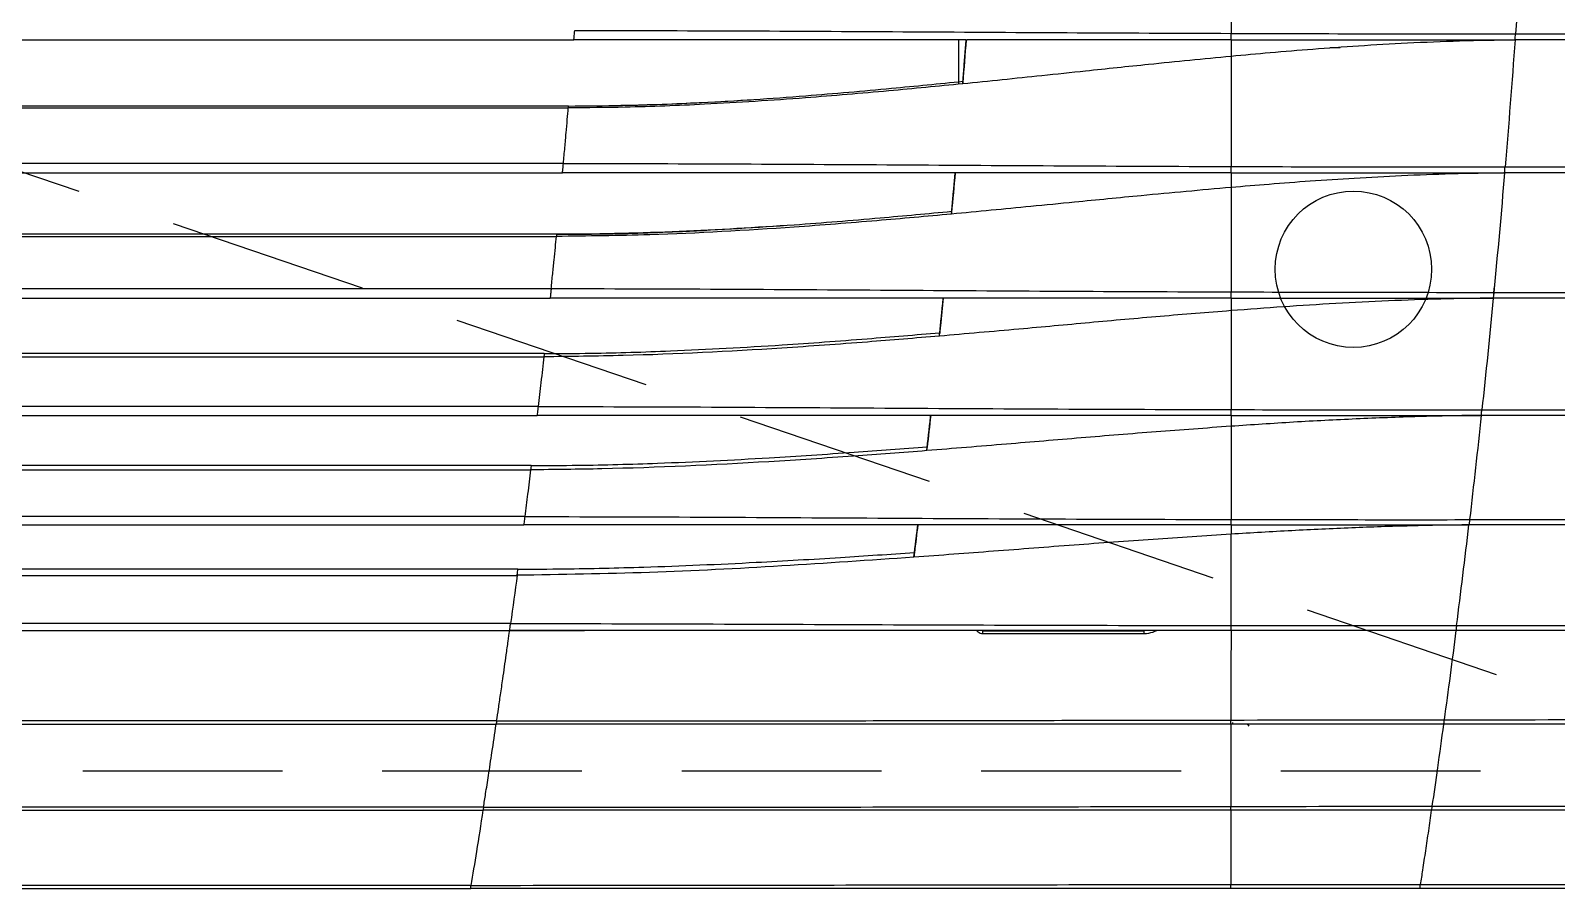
# Model space of a CAD drawing. Header units: inches. Extents: x -63256 to 33689, y -34490 to 100230.
# Drawn here: x 4692.1 to 4883.1, y -21542.5 to -21435 of the extents above; entities that cross this region are included whole.
import ezdxf

# ---------------------------------------------------------------- set-up
doc = ezdxf.new("R2010")
doc.units = ezdxf.units.IN
doc.header["$LTSCALE"] = 100
doc.header["$MEASUREMENT"] = 0
doc.linetypes.add('HIDDEN', pattern=[0.375, 0.25, -0.125])

# ---------------------------------------------------------------- blocks, each defined once
blk = doc.blocks.new('acrjtlf')
at = {"color": 1, "linetype": 'HIDDEN'}
blk.add_line((1571303.38, 1745562.22), (1570010.6, 1746002.87), dxfattribs=at)
at = {"color": 8}
for p, q in [((1570161.61, 1745653.79), (1571152.37, 1745653.79)), ((1571200.56, 1745648.39), (1571200.56, 1745653.79)), ((1571151.69, 1745645.52), (1570162.29, 1745645.52)), ((1570162.31, 1745645.29), (1571151.67, 1745645.29)), ((1571151.06, 1745638.33), (1570162.93, 1745638.33)), ((1570163.03, 1745637.14), (1571150.95, 1745637.14)), ((1571150.21, 1745629.46), (1570163.77, 1745629.46)), ((1570163.79, 1745629.19), (1571150.19, 1745629.19)), ((1571149.52, 1745622.65), (1570164.46, 1745622.65)), ((1570164.58, 1745621.48), (1571149.4, 1745621.48)), ((1571148.65, 1745614.52), (1570165.33, 1745614.52)), ((1570165.38, 1745614.12), (1571148.61, 1745614.12)), ((1571147.9, 1745607.89), (1570166.08, 1745607.89)), ((1570166.21, 1745606.79), (1571147.77, 1745606.79)), ((1571147.02, 1745600.5), (1570166.96, 1745600.5)), ((1570167.03, 1745599.97), (1571146.95, 1745599.97)), ((1571146.22, 1745594.11), (1570167.76, 1745594.11)), ((1570167.89, 1745593.08), (1571146.09, 1745593.08)), ((1571145.37, 1745587.53), (1570168.61, 1745587.53)), ((1570168.72, 1745586.75), (1571145.27, 1745586.75)), ((1571144.45, 1745580.72), (1570169.53, 1745580.72)), ((1570169.65, 1745579.86), (1571144.33, 1745579.86)), ((1571152.82, 1745579.81), (1571139.83, 1745579.81)), ((1571153.31, 1745579.81), (1571152.82, 1745579.81)), ((1571153.71, 1745579.81), (1571153.31, 1745579.81)), ((1571252.86, 1745579.86), (1571252.86, 1745579.86)), ((1571142.7, 1745568.52), (1570171.28, 1745568.52)), ((1570171.34, 1745568.11), (1571142.64, 1745568.11)), ((1571259.7, 1745568.11), (1571259.7, 1745568.11)), ((1571141.05, 1745557.71), (1570172.93, 1745557.71)), ((1570172.99, 1745557.34), (1571140.99, 1745557.34)), ((1571139.48, 1745547.94), (1570174.5, 1745547.94)), ((1570174.5, 1745547.55), (1571139.48, 1745547.55))]:
    blk.add_line(p, q, dxfattribs=at)
at = {"color": 1, "linetype": 'HIDDEN'}
blk.add_lwpolyline([(1571303.38, 1746002.87), (1571303.38, 1745562.22), (1570010.6, 1745562.22), (1570010.6, 1746002.87)], close=True, dxfattribs=at)
at = {"color": 8, "ltscale": 5}
blk.add_circle((1571249.96, 1745625.08), 9.79, dxfattribs=at)
at = {"color": 8}
for centre, major_axis, ratio, start_param, end_param in [((1571203.55, 1745579.52), (0, 0.294), 0.022602, 4.431318, 6.283185), ((1571223.77, 1745579.52), (0, 0.294), 0.032103, 4.44044, 6.283185), ((1571234.83, 1745568.16), (0, -0.588), 0.028131, 4.389048, 4.795946), ((1571234.85, 1745568.16), (0.004, -0.588), 0.025903, 4.388882, 4.795863), ((1571236.85, 1745567.98), (-0.183, 0.23), 0.183787, 0, 1.840109)]:
    blk.add_ellipse(centre, major_axis=major_axis, ratio=ratio, start_param=start_param, end_param=end_param, dxfattribs=at)
for points, degree in [([(1571271.36, 1745671.42), (1571271.03, 1745665.81), (1571270.66, 1745660.18), (1571270.26, 1745654.55)], 3), ([(1571201.48, 1745653.79), (1571185.11, 1745653.79), (1571168.74, 1745653.79), (1571152.37, 1745653.79)], 3), ([(1571201.05, 1745648.3), (1571201.48, 1745653.79)], 1), ([(1571201.48, 1745653.79), (1571201.34, 1745652), (1571201.2, 1745650.2), (1571201.06, 1745648.41)], 3), ([(1571201.48, 1745653.79), (1571201.52, 1745653.79), (1571201.56, 1745653.79), (1571201.6, 1745653.79)], 3), ([(1571219.08, 1745653.79), (1571213.26, 1745653.79), (1571207.43, 1745653.79), (1571201.6, 1745653.79)], 3), ([(1571234.64, 1745653.79), (1571229.45, 1745653.79), (1571224.27, 1745653.79), (1571219.08, 1745653.79)], 3), ([(1571234.64, 1745654.62), (1571246.52, 1745654.58), (1571258.4, 1745654.56), (1571270.26, 1745654.55)], 3), ([(1571234.64, 1745653.79), (1571234.64, 1745653.09), (1571234.64, 1745652.4), (1571234.64, 1745651.72)], 3), ([(1571270.2, 1745653.79), (1571269.82, 1745648.51), (1571269.4, 1745643.19), (1571268.96, 1745637.89)], 3), ([(1571270.2, 1745653.79), (1571270.2, 1745653.79)], 1), ([(1571201.08, 1745648.6), (1571201.07, 1745648.53), (1571201.05, 1745648.3)], 2), ([(1571201.08, 1745648.6), (1571201.08, 1745648.62), (1571201.08, 1745648.62), (1571201.08, 1745648.62)], 3), ([(1571174.56, 1745646.27), (1571168.77, 1745645.91), (1571162.98, 1745645.65), (1571157.18, 1745645.55)], 3), ([(1571151.67, 1745645.29), (1571151.68, 1745645.44), (1571151.69, 1745645.52), (1571151.69, 1745645.52)], 3), ([(1571150.95, 1745637.17), (1571150.95, 1745637.16), (1571150.95, 1745637.15), (1571150.95, 1745637.14)], 3), ([(1571200.11, 1745637.14), (1571183.72, 1745637.14), (1571167.33, 1745637.14), (1571150.95, 1745637.14)], 3), ([(1571199.64, 1745631.99), (1571200.11, 1745637.14)], 1), ([(1571200.11, 1745637.14), (1571199.96, 1745635.48), (1571199.8, 1745633.82), (1571199.65, 1745632.16)], 3), ([(1571221.17, 1745637.14), (1571214.15, 1745637.14), (1571207.13, 1745637.14), (1571200.11, 1745637.14)], 3), ([(1571234.64, 1745637.95), (1571246.09, 1745637.91), (1571257.53, 1745637.89), (1571268.96, 1745637.89)], 3), ([(1571234.64, 1745637.14), (1571234.64, 1745636.52), (1571234.64, 1745635.91), (1571234.64, 1745635.31)], 3), ([(1571234.64, 1745637.14), (1571242.58, 1745637.14), (1571250.51, 1745637.14), (1571258.44, 1745637.14)], 3), ([(1571258.44, 1745637.14), (1571261.92, 1745637.14), (1571265.41, 1745637.14), (1571268.89, 1745637.14)], 3), ([(1571268.89, 1745637.14), (1571268.47, 1745632.17), (1571268.02, 1745627.16), (1571267.54, 1745622.19)], 3), ([(1571268.89, 1745637.14), (1571268.89, 1745637.14)], 1), ([(1571199.67, 1745632.32), (1571199.66, 1745632.26), (1571199.64, 1745631.99)], 2), ([(1571199.67, 1745632.32), (1571199.67, 1745632.34), (1571199.67, 1745632.34), (1571199.67, 1745632.34)], 3), ([(1571150.21, 1745629.46), (1571150.13, 1745629.46), (1571150.04, 1745629.46), (1571149.95, 1745629.46)], 3), ([(1571150.21, 1745629.47), (1571150.21, 1745629.47), (1571150.2, 1745629.37), (1571150.19, 1745629.2)], 3), ([(1571179.09, 1745630.58), (1571169.48, 1745629.91), (1571159.85, 1745629.46), (1571150.21, 1745629.46)], 3), ([(1571198.62, 1745621.48), (1571182.22, 1745621.48), (1571165.81, 1745621.48), (1571149.4, 1745621.48)], 3), ([(1571198.13, 1745616.71), (1571198.62, 1745621.48)], 1), ([(1571198.62, 1745621.48), (1571198.5, 1745620.32), (1571198.38, 1745619.15), (1571198.26, 1745617.99)], 3), ([(1571201.36, 1745621.48), (1571200.45, 1745621.48), (1571199.53, 1745621.48), (1571198.62, 1745621.48)], 3), ([(1571234.64, 1745622.25), (1571245.62, 1745622.21), (1571256.59, 1745622.19), (1571267.54, 1745622.19)], 3), ([(1571234.64, 1745621.48), (1571234.64, 1745620.94), (1571234.64, 1745620.42), (1571234.64, 1745619.9)], 3), ([(1571234.64, 1745621.48), (1571240.64, 1745621.48), (1571246.63, 1745621.48), (1571252.62, 1745621.48)], 3), ([(1571252.62, 1745621.48), (1571253.15, 1745621.48), (1571253.69, 1745621.48), (1571254.22, 1745621.48)], 3), ([(1571254.22, 1745621.48), (1571258.24, 1745621.48), (1571262.27, 1745621.48), (1571266.29, 1745621.48)], 3), ([(1571267.47, 1745621.48), (1571267.02, 1745616.8), (1571266.55, 1745612.11), (1571266.05, 1745607.47)], 3), ([(1571266.29, 1745621.48), (1571266.68, 1745621.48), (1571267.08, 1745621.48), (1571267.47, 1745621.48)], 3), ([(1571267.59, 1745622.93), (1571267.55, 1745622.44), (1571267.5, 1745621.96), (1571267.45, 1745621.48)], 3), ([(1571267.47, 1745621.48), (1571267.47, 1745621.48)], 1), ([(1571335.38, 1745621.48), (1571312.86, 1745621.48), (1571290.19, 1745621.48), (1571267.47, 1745621.48)], 3), ([(1571267.54, 1745622.19), (1571290.27, 1745622.19), (1571312.96, 1745622.2), (1571335.5, 1745622.21)], 3), ([(1571148.65, 1745614.53), (1571148.64, 1745614.53), (1571148.62, 1745614.37), (1571148.61, 1745614.13)], 3), ([(1571197.05, 1745606.79), (1571180.63, 1745606.79), (1571164.2, 1745606.79), (1571147.77, 1745606.79)], 3), ([(1571196.55, 1745602.37), (1571197.05, 1745606.79)], 1), ([(1571197.05, 1745606.79), (1571196.9, 1745605.45), (1571196.74, 1745604.11), (1571196.59, 1745602.77)], 3), ([(1571234.64, 1745607.51), (1571245.12, 1745607.48), (1571255.59, 1745607.47), (1571266.05, 1745607.47)], 3), ([(1571234.64, 1745606.79), (1571234.64, 1745606.32), (1571234.64, 1745605.86), (1571234.64, 1745605.41)], 3), ([(1571234.64, 1745606.79), (1571240.2, 1745606.79), (1571245.76, 1745606.79), (1571251.31, 1745606.79)], 3), ([(1571251.31, 1745606.79), (1571252.39, 1745606.79), (1571253.46, 1745606.79), (1571254.53, 1745606.79)], 3), ([(1571254.53, 1745606.79), (1571258.35, 1745606.79), (1571262.16, 1745606.79), (1571265.97, 1745606.79)], 3), ([(1571265.97, 1745606.79), (1571265.5, 1745602.41), (1571265.01, 1745598.03), (1571264.51, 1745593.73)], 3), ([(1571265.97, 1745606.79), (1571265.97, 1745606.79)], 1), ([(1571333.97, 1745606.79), (1571311.39, 1745606.79), (1571288.7, 1745606.79), (1571265.97, 1745606.79)], 3), ([(1571266.05, 1745607.47), (1571288.79, 1745607.48), (1571311.49, 1745607.49), (1571334.08, 1745607.51)], 3), ([(1571195.44, 1745593.08), (1571178.99, 1745593.08), (1571162.54, 1745593.08), (1571146.09, 1745593.08)], 3), ([(1571194.93, 1745589.03), (1571195.44, 1745593.08)], 1), ([(1571195.43, 1745593.08), (1571195.29, 1745591.91), (1571195.14, 1745590.75), (1571195, 1745589.58)], 3), ([(1571199.62, 1745593.08), (1571198.22, 1745593.08), (1571196.83, 1745593.08), (1571195.44, 1745593.08)], 3), ([(1571220.52, 1745593.08), (1571213.56, 1745593.08), (1571206.59, 1745593.08), (1571199.62, 1745593.08)], 3), ([(1571221.71, 1745593.08), (1571221.32, 1745593.08), (1571220.92, 1745593.08), (1571220.52, 1745593.08)], 3), ([(1571234.64, 1745593.75), (1571244.6, 1745593.73), (1571254.56, 1745593.72), (1571264.51, 1745593.73)], 3), ([(1571234.64, 1745593.08), (1571234.64, 1745592.68), (1571234.64, 1745592.29), (1571234.64, 1745591.9)], 3), ([(1571234.64, 1745593.08), (1571242.53, 1745593.08), (1571250.41, 1745593.08), (1571258.3, 1745593.08)], 3), ([(1571258.3, 1745593.08), (1571259.22, 1745593.08), (1571260.15, 1745593.08), (1571261.08, 1745593.08)], 3), ([(1571261.08, 1745593.08), (1571262.2, 1745593.08), (1571263.31, 1745593.08), (1571264.43, 1745593.08)], 3), ([(1571262.88, 1745580.46), (1571263.41, 1745584.6), (1571263.93, 1745588.83), (1571264.43, 1745593.08)], 3), ([(1571264.43, 1745593.08), (1571264.43, 1745593.08)], 1), ([(1571332.31, 1745593.08), (1571309.75, 1745593.08), (1571287.1, 1745593.08), (1571264.43, 1745593.08)], 3), ([(1571264.51, 1745593.73), (1571287.19, 1745593.74), (1571309.83, 1745593.75), (1571332.41, 1745593.78)], 3), ([(1571145.27, 1745586.76), (1571145.01, 1745584.81), (1571144.73, 1745582.78), (1571144.45, 1745580.72)], 3), ([(1571234.64, 1745579.86), (1571204.55, 1745579.86), (1571174.44, 1745579.86), (1571144.33, 1745579.86)], 3), ([(1571203.55, 1745579.81), (1571210.29, 1745579.81), (1571217.03, 1745579.81), (1571223.77, 1745579.81)], 3), ([(1571234.64, 1745579.86), (1571234.64, 1745576.05), (1571234.63, 1745572.25), (1571234.63, 1745568.64)], 3), ([(1571234.64, 1745580.47), (1571244.05, 1745580.46), (1571253.47, 1745580.46), (1571262.88, 1745580.46)], 3), ([(1571262.8, 1745579.86), (1571253.42, 1745579.86), (1571244.03, 1745579.86), (1571234.64, 1745579.86)], 3), ([(1571262.8, 1745579.86), (1571262.32, 1745576.07), (1571261.82, 1745572.32), (1571261.32, 1745568.67)], 3), ([(1571262.8, 1745579.86), (1571262.8, 1745579.86)], 1), ([(1571329.3, 1745579.86), (1571307.17, 1745579.86), (1571285, 1745579.86), (1571262.8, 1745579.86)], 3), ([(1571262.88, 1745580.46), (1571285.07, 1745580.48), (1571307.24, 1745580.5), (1571329.37, 1745580.54)], 3), ([(1571234.63, 1745568.11), (1571234.64, 1745568.11), (1571234.64, 1745568.33), (1571234.63, 1745568.64)], 3), ([(1571261.24, 1745568.11), (1571252.38, 1745568.11), (1571243.51, 1745568.11), (1571234.63, 1745568.11)], 3), ([(1571234.82, 1745568.34), (1571234.82, 1745568.34), (1571234.83, 1745568.34), (1571234.83, 1745568.34)], 3), ([(1571261.24, 1745568.11), (1571261.24, 1745568.11)], 1), ([(1571141.05, 1745557.71), (1571141.03, 1745557.48), (1571141.01, 1745557.34), (1571140.99, 1745557.34)], 3), ([(1571234.63, 1745557.34), (1571234.63, 1745557.34), (1571234.64, 1745557.54), (1571234.63, 1745557.82)], 3), ([(1571259.72, 1745557.34), (1571251.36, 1745557.34), (1571243, 1745557.34), (1571234.63, 1745557.34)], 3), ([(1571259.72, 1745557.34), (1571259.72, 1745557.34)], 1), ([(1571139.48, 1745547.55), (1571139.48, 1745547.55), (1571139.48, 1745547.69), (1571139.48, 1745547.94)], 3), ([(1571234.63, 1745547.55), (1571234.63, 1745547.55), (1571234.63, 1745547.74), (1571234.63, 1745548.05)], 3), ([(1571258.34, 1745547.55), (1571250.43, 1745547.55), (1571242.53, 1745547.55), (1571234.63, 1745547.55)], 3), ([(1571258.34, 1745547.55), (1571258.34, 1745547.55), (1571258.34, 1745547.75), (1571258.34, 1745548.05)], 3)]:
    blk.add_open_spline(points, degree=degree, dxfattribs=at)
for points, knots in [([(1571234.64, 1745669.13), (1571234.64, 1745667.98), (1571234.64, 1745665.65), (1571234.64, 1745662.07), (1571234.64, 1745658.39), (1571234.64, 1745655.89), (1571234.64, 1745654.62)], [0, 0, 0, 0, 0.240494, 0.487542, 0.740817, 1, 1, 1, 1]), ([(1571152.38, 1745653.87), (1571152.38, 1745653.84), (1571152.38, 1745653.8), (1571152.37, 1745653.79), (1571152.37, 1745653.79)], [0, 0, 0, 0, 0.504346, 1, 1, 1, 1]), ([(1571152.38, 1745653.87), (1571152.38, 1745653.92), (1571152.39, 1745654.03), (1571152.42, 1745654.33), (1571152.44, 1745654.68), (1571152.46, 1745654.88), (1571152.47, 1745654.98)], [0, 0, 0, 0, 0.229284, 0.499865, 0.74993, 1, 1, 1, 1]), ([(1571152.47, 1745654.98), (1571166.17, 1745654.98), (1571179.86, 1745654.91), (1571207.26, 1745654.75), (1571220.96, 1745654.67), (1571234.64, 1745654.62)], [0, 0, 0, 0, 0.5, 0.5, 1, 1, 1, 1]), ([(1571234.64, 1745653.79), (1571234.64, 1745653.81), (1571234.64, 1745653.84), (1571234.64, 1745654.08), (1571234.64, 1745654.35), (1571234.64, 1745654.54), (1571234.64, 1745654.62)], [0, 0, 0, 0, 0.299748, 0.56645, 0.799918, 1, 1, 1, 1]), ([(1571234.64, 1745653.79), (1571235.05, 1745653.79), (1571246.91, 1745653.79), (1571258.77, 1745653.79), (1571270.2, 1745653.79)], [0, 0, 0, 0, 0.034541, 1, 1, 1, 1]), ([(1571270.2, 1745653.79), (1571267.89, 1745653.75), (1571263.4, 1745653.68), (1571256.86, 1745653.4), (1571250.73, 1745653.05), (1571245, 1745652.63), (1571239.68, 1745652.2), (1571236.27, 1745651.89), (1571234.64, 1745651.74)], [0, 0, 0, 0, 0.195017, 0.378715, 0.551069, 0.712073, 0.86172, 1, 1, 1, 1]), ([(1571270.2, 1745653.79), (1571270.2, 1745653.81), (1571270.2, 1745653.85), (1571270.23, 1745654.16), (1571270.25, 1745654.42), (1571270.26, 1745654.55)], [0, 0, 0, 0, 0.33666, 0.669714, 1, 1, 1, 1]), ([(1571337.96, 1745653.79), (1571326.75, 1745653.79), (1571315.46, 1745653.79), (1571292.86, 1745653.79), (1571281.54, 1745653.79), (1571270.2, 1745653.79)], [0, 0, 0, 0, 0.5, 0.5, 1, 1, 1, 1]), ([(1571270.26, 1745654.55), (1571281.61, 1745654.55), (1571292.95, 1745654.55), (1571315.57, 1745654.55), (1571326.87, 1745654.55), (1571338.09, 1745654.55)], [0, 0, 0, 0, 0.5, 0.5, 1, 1, 1, 1]), ([(1571248.29, 1745652.81), (1571248.29, 1745652.81), (1571248.26, 1745652.81), (1571248.17, 1745652.81), (1571248.1, 1745652.81), (1571247.92, 1745652.81), (1571247.81, 1745652.81), (1571247.57, 1745652.81), (1571247.43, 1745652.81), (1571247.2, 1745652.81), (1571247.1, 1745652.81), (1571247.01, 1745652.81)], [0, 0, 0, 0, 0.213358, 0.213358, 0.42668, 0.42668, 0.640562, 0.640562, 0.855661, 0.855661, 1, 1, 1, 1]), ([(1571234.64, 1745651.74), (1571231.2, 1745651.4), (1571225.13, 1745650.81), (1571217.24, 1745649.98), (1571209.48, 1745649.15), (1571204.36, 1745648.63), (1571201.05, 1745648.3)], [0, 0, 0, 0, 0.306857, 0.541766, 0.704737, 1, 1, 1, 1]), ([(1571234.64, 1745651.74), (1571234.64, 1745650.65), (1571234.64, 1745648.44), (1571234.64, 1745645.05), (1571234.64, 1745641.54), (1571234.64, 1745639.16), (1571234.64, 1745637.95)], [0, 0, 0, 0, 0.239553, 0.486232, 0.739794, 1, 1, 1, 1]), ([(1571201.05, 1745648.3), (1571197.97, 1745648), (1571191.42, 1745647.36), (1571180.64, 1745646.45), (1571169.64, 1745645.74), (1571159.73, 1745645.35), (1571154.05, 1745645.31), (1571151.67, 1745645.29)], [0, 0, 0, 0, 0.188051, 0.399296, 0.65597, 0.856213, 1, 1, 1, 1]), ([(1571151.69, 1745645.52), (1571153.95, 1745645.54), (1571159.51, 1745645.58), (1571169.42, 1745645.97), (1571180.65, 1745646.71), (1571191.55, 1745647.67), (1571198.1, 1745648.33), (1571201.08, 1745648.62)], [0, 0, 0, 0, 0.136383, 0.336606, 0.600654, 0.818617, 1, 1, 1, 1]), ([(1571151.06, 1745638.33), (1571151.12, 1745639.01), (1571151.24, 1745640.35), (1571151.4, 1745642.18), (1571151.55, 1745643.85), (1571151.63, 1745644.81), (1571151.67, 1745645.29)], [0, 0, 0, 0, 0.256936, 0.509241, 0.756926, 1, 1, 1, 1]), ([(1571150.95, 1745637.17), (1571150.95, 1745637.21), (1571150.96, 1745637.3), (1571150.99, 1745637.61), (1571151.03, 1745637.99), (1571151.05, 1745638.22), (1571151.06, 1745638.33)], [0, 0, 0, 0, 0.232687, 0.500098, 0.749869, 1, 1, 1, 1]), ([(1571151.06, 1745638.33), (1571164.99, 1745638.33), (1571178.92, 1745638.25), (1571206.79, 1745638.08), (1571220.72, 1745638), (1571234.64, 1745637.95)], [0, 0, 0, 0, 0.5, 0.5, 1, 1, 1, 1]), ([(1571234.64, 1745637.14), (1571234.6, 1745637.14), (1571230.12, 1745637.14), (1571225.63, 1745637.14), (1571221.17, 1745637.14)], [0, 0, 0, 0, 0.007482, 1, 1, 1, 1]), ([(1571234.64, 1745637.14), (1571234.64, 1745637.16), (1571234.64, 1745637.2), (1571234.64, 1745637.42), (1571234.64, 1745637.69), (1571234.64, 1745637.87), (1571234.64, 1745637.95)], [0, 0, 0, 0, 0.300147, 0.566978, 0.80031, 1, 1, 1, 1]), ([(1571268.89, 1745637.14), (1571266.67, 1745637.11), (1571262.37, 1745637.04), (1571256.1, 1745636.8), (1571250.2, 1745636.48), (1571244.67, 1745636.12), (1571239.53, 1745635.73), (1571236.23, 1745635.46), (1571234.64, 1745635.32)], [0, 0, 0, 0, 0.194008, 0.377097, 0.549248, 0.710453, 0.860707, 1, 1, 1, 1]), ([(1571268.89, 1745637.14), (1571268.89, 1745637.16), (1571268.89, 1745637.19), (1571268.92, 1745637.47), (1571268.94, 1745637.75), (1571268.96, 1745637.89)], [0, 0, 0, 0, 0.302913, 0.635892, 1, 1, 1, 1]), ([(1571336.72, 1745637.14), (1571332.01, 1745637.14), (1571327.29, 1745637.14), (1571316.13, 1745637.14), (1571309.7, 1745637.14), (1571297.46, 1745637.14), (1571291.65, 1745637.14), (1571280.19, 1745637.14), (1571274.54, 1745637.14), (1571268.89, 1745637.14)], [0, 0, 0, 0, 0.20974, 0.20974, 0.494552, 0.494552, 0.750903, 0.750903, 1, 1, 1, 1]), ([(1571336.72, 1745637.14), (1571325.64, 1745637.14), (1571303.06, 1745637.14), (1571280.39, 1745637.14), (1571268.89, 1745637.14)], [0, 0, 0, 0, 0.493298, 1, 1, 1, 1]), ([(1571268.96, 1745637.89), (1571274.61, 1745637.89), (1571280.27, 1745637.89), (1571291.73, 1745637.89), (1571297.54, 1745637.89), (1571309.8, 1745637.89), (1571316.24, 1745637.89), (1571327.4, 1745637.89), (1571332.13, 1745637.89), (1571336.85, 1745637.89)], [0, 0, 0, 0, 0.249054, 0.249054, 0.505367, 0.505367, 0.790188, 0.790188, 1, 1, 1, 1]), ([(1571234.64, 1745635.32), (1571230.89, 1745634.99), (1571224.36, 1745634.4), (1571216.01, 1745633.57), (1571208.09, 1745632.79), (1571202.95, 1745632.31), (1571199.64, 1745631.99)], [0, 0, 0, 0, 0.3207, 0.559402, 0.716115, 1, 1, 1, 1]), ([(1571234.64, 1745635.32), (1571234.64, 1745634.29), (1571234.64, 1745632.19), (1571234.64, 1745628.97), (1571234.64, 1745625.64), (1571234.64, 1745623.39), (1571234.64, 1745622.25)], [0, 0, 0, 0, 0.239379, 0.485924, 0.739506, 1, 1, 1, 1]), ([(1571199.64, 1745631.99), (1571196.53, 1745631.71), (1571189.97, 1745631.11), (1571177.39, 1745630.14), (1571164.01, 1745629.36), (1571154.08, 1745629.24), (1571150.19, 1745629.19)], [0, 0, 0, 0, 0.188964, 0.399297, 0.764245, 1, 1, 1, 1]), ([(1571150.21, 1745629.46), (1571152.16, 1745629.47), (1571157.41, 1745629.5), (1571167.34, 1745629.84), (1571178.89, 1745630.54), (1571190.12, 1745631.45), (1571196.68, 1745632.06), (1571199.67, 1745632.34)], [0, 0, 0, 0, 0.1176, 0.317809, 0.600614, 0.818158, 1, 1, 1, 1]), ([(1571149.52, 1745622.65), (1571149.59, 1745623.28), (1571149.72, 1745624.53), (1571149.89, 1745626.24), (1571150.05, 1745627.81), (1571150.14, 1745628.73), (1571150.19, 1745629.19)], [0, 0, 0, 0, 0.257522, 0.510022, 0.757511, 1, 1, 1, 1]), ([(1571149.52, 1745622.65), (1571149.52, 1745622.58), (1571149.51, 1745622.49), (1571149.49, 1745622.32), (1571149.48, 1745622.23), (1571149.46, 1745622.06), (1571149.45, 1745621.97), (1571149.44, 1745621.81), (1571149.43, 1745621.74), (1571149.42, 1745621.62), (1571149.41, 1745621.57), (1571149.4, 1745621.51), (1571149.4, 1745621.48), (1571149.4, 1745621.48), (1571149.4, 1745621.48), (1571149.4, 1745621.48)], [0, 0, 0, 0, 0.161779, 0.161779, 0.323539, 0.323539, 0.485543, 0.485543, 0.647325, 0.647325, 0.808403, 0.808403, 0.968605, 0.968605, 1, 1, 1, 1]), ([(1571149.52, 1745622.66), (1571163.71, 1745622.66), (1571177.9, 1745622.57), (1571206.28, 1745622.38), (1571220.47, 1745622.3), (1571234.64, 1745622.25)], [0, 0, 0, 0, 0.5, 0.5, 1, 1, 1, 1]), ([(1571234.64, 1745621.48), (1571234.12, 1745621.48), (1571223.03, 1745621.48), (1571211.94, 1745621.48), (1571201.36, 1745621.48)], [0, 0, 0, 0, 0.046692, 1, 1, 1, 1]), ([(1571234.64, 1745621.48), (1571234.64, 1745621.49), (1571234.64, 1745621.53), (1571234.64, 1745621.74), (1571234.64, 1745621.99), (1571234.64, 1745622.17), (1571234.64, 1745622.25)], [0, 0, 0, 0, 0.300577, 0.567547, 0.800734, 1, 1, 1, 1]), ([(1571267.47, 1745621.48), (1571265.28, 1745621.44), (1571260.91, 1745621.38), (1571254.34, 1745621.13), (1571247.77, 1745620.8), (1571241.2, 1745620.39), (1571236.83, 1745620.06), (1571234.64, 1745619.9)], [0, 0, 0, 0, 0.199981, 0.399984, 0.599994, 0.800004, 1, 1, 1, 1]), ([(1571267.54, 1745622.19), (1571267.53, 1745622.06), (1571267.51, 1745621.81), (1571267.48, 1745621.53), (1571267.47, 1745621.5), (1571267.47, 1745621.48)], [0, 0, 0, 0, 0.336965, 0.669945, 1, 1, 1, 1]), ([(1571335.38, 1745621.48), (1571324.27, 1745621.48), (1571301.66, 1745621.48), (1571278.98, 1745621.48), (1571267.47, 1745621.48)], [0, 0, 0, 0, 0.493391, 1, 1, 1, 1]), ([(1571234.64, 1745619.9), (1571231.68, 1745619.66), (1571225.78, 1745619.19), (1571216.93, 1745618.39), (1571207.72, 1745617.54), (1571201.45, 1745617), (1571198.13, 1745616.71)], [0, 0, 0, 0, 0.242425, 0.484831, 0.727208, 1, 1, 1, 1]), ([(1571234.64, 1745619.9), (1571234.64, 1745618.91), (1571234.64, 1745616.92), (1571234.64, 1745613.86), (1571234.64, 1745610.71), (1571234.64, 1745608.59), (1571234.64, 1745607.51)], [0, 0, 0, 0, 0.239058, 0.485395, 0.739057, 1, 1, 1, 1]), ([(1571198.26, 1745617.99), (1571198.23, 1745617.74), (1571198.21, 1745617.49), (1571198.17, 1745617.16), (1571198.17, 1745617.08), (1571198.16, 1745617)], [0, 0, 0, 0, 0.751683, 0.751683, 1, 1, 1, 1]), ([(1571198.13, 1745616.71), (1571195.13, 1745616.46), (1571188.55, 1745615.91), (1571175.36, 1745614.97), (1571161.86, 1745614.27), (1571151.92, 1745614.16), (1571148.61, 1745614.12)], [0, 0, 0, 0, 0.182416, 0.399176, 0.799872, 1, 1, 1, 1]), ([(1571148.65, 1745614.52), (1571150.61, 1745614.53), (1571155.89, 1745614.56), (1571165.82, 1745614.87), (1571177.34, 1745615.5), (1571188.57, 1745616.33), (1571195.14, 1745616.88), (1571198.17, 1745617.13)], [0, 0, 0, 0, 0.118576, 0.318747, 0.600562, 0.816171, 1, 1, 1, 1]), ([(1571198.13, 1745616.71), (1571198.14, 1745616.78), (1571198.14, 1745616.85), (1571198.16, 1745616.96), (1571198.16, 1745617.01), (1571198.17, 1745617.09), (1571198.17, 1745617.11), (1571198.17, 1745617.13), (1571198.17, 1745617.13), (1571198.17, 1745617.13)], [0, 0, 0, 0, 0.292408, 0.292408, 0.584321, 0.584321, 0.875326, 0.875326, 1, 1, 1, 1]), ([(1571148.61, 1745614.12), (1571148.49, 1745613.11), (1571148.27, 1745611.11), (1571148.02, 1745608.92), (1571147.9, 1745607.89)], [0, 0, 0, 0, 0.543894, 1, 1, 1, 1]), ([(1571147.9, 1745607.89), (1571147.88, 1745607.76), (1571147.86, 1745607.51), (1571147.81, 1745607.13), (1571147.77, 1745606.85), (1571147.77, 1745606.81), (1571147.77, 1745606.79)], [0, 0, 0, 0, 0.250041, 0.500223, 0.740572, 1, 1, 1, 1]), ([(1571147.9, 1745607.89), (1571162.36, 1745607.89), (1571176.82, 1745607.79), (1571205.74, 1745607.62), (1571220.19, 1745607.55), (1571234.64, 1745607.51)], [0, 0, 0, 0, 0.5, 0.5, 1, 1, 1, 1]), ([(1571234.64, 1745606.79), (1571233.61, 1745606.79), (1571221.09, 1745606.79), (1571208.56, 1745606.79), (1571197.05, 1745606.79)], [0, 0, 0, 0, 0.082118, 1, 1, 1, 1]), ([(1571234.64, 1745606.79), (1571234.64, 1745606.8), (1571234.64, 1745606.83), (1571234.64, 1745607.04), (1571234.64, 1745607.27), (1571234.64, 1745607.43), (1571234.64, 1745607.51)], [0, 0, 0, 0, 0.30306, 0.57086, 0.803221, 1, 1, 1, 1]), ([(1571265.97, 1745606.79), (1571263.36, 1745606.75), (1571258.14, 1745606.66), (1571250.31, 1745606.35), (1571242.47, 1745605.95), (1571237.25, 1745605.6), (1571234.64, 1745605.42)], [0, 0, 0, 0, 0.249988, 0.499982, 0.750002, 1, 1, 1, 1]), ([(1571265.97, 1745606.79), (1571265.97, 1745606.79), (1571265.96, 1745606.81), (1571266, 1745606.97), (1571266.02, 1745607.23), (1571266.04, 1745607.39), (1571266.05, 1745607.47)], [0, 0, 0, 0, 0.179045, 0.569787, 0.77214, 1, 1, 1, 1]), ([(1571234.64, 1745605.42), (1571231.51, 1745605.19), (1571225.26, 1745604.74), (1571215.88, 1745603.97), (1571206.32, 1745603.16), (1571199.87, 1745602.64), (1571196.55, 1745602.37)], [0, 0, 0, 0, 0.246108, 0.492163, 0.738161, 1, 1, 1, 1]), ([(1571234.64, 1745605.42), (1571234.64, 1745604.5), (1571234.64, 1745602.62), (1571234.64, 1745599.75), (1571234.64, 1745596.77), (1571234.64, 1745594.77), (1571234.64, 1745593.75)], [0, 0, 0, 0, 0.236505, 0.481944, 0.736426, 1, 1, 1, 1]), ([(1571196.55, 1745602.37), (1571193.49, 1745602.13), (1571186.91, 1745601.63), (1571173.36, 1745600.74), (1571159.88, 1745600.1), (1571149.93, 1745600), (1571146.95, 1745599.97)], [0, 0, 0, 0, 0.185218, 0.399154, 0.820192, 1, 1, 1, 1]), ([(1571147.02, 1745600.5), (1571148.98, 1745600.51), (1571154.26, 1745600.53), (1571164.2, 1745600.81), (1571175.71, 1745601.38), (1571186.96, 1745602.13), (1571193.55, 1745602.63), (1571196.6, 1745602.86)], [0, 0, 0, 0, 0.118512, 0.318665, 0.600501, 0.814856, 1, 1, 1, 1]), ([(1571196.55, 1745602.37), (1571196.56, 1745602.45), (1571196.56, 1745602.52), (1571196.58, 1745602.64), (1571196.58, 1745602.7), (1571196.59, 1745602.79), (1571196.6, 1745602.82), (1571196.6, 1745602.84), (1571196.6, 1745602.85), (1571196.6, 1745602.86), (1571196.6, 1745602.86), (1571196.6, 1745602.86)], [0, 0, 0, 0, 0.27156, 0.27156, 0.542657, 0.542657, 0.808337, 0.808337, 0.89096, 0.89096, 1, 1, 1, 1]), ([(1571147.02, 1745600.5), (1571147.02, 1745600.48), (1571147.01, 1745600.43), (1571146.97, 1745600.13), (1571146.95, 1745599.97)], [0, 0, 0, 0, 0.461975, 1, 1, 1, 1]), ([(1571146.95, 1745599.97), (1571146.84, 1745599), (1571146.6, 1745597.1), (1571146.34, 1745595.07), (1571146.22, 1745594.11)], [0, 0, 0, 0, 0.533649, 1, 1, 1, 1]), ([(1571146.22, 1745594.11), (1571146.21, 1745593.98), (1571146.18, 1745593.74), (1571146.13, 1745593.39), (1571146.1, 1745593.13), (1571146.09, 1745593.1), (1571146.09, 1745593.08)], [0, 0, 0, 0, 0.250245, 0.500503, 0.740965, 1, 1, 1, 1]), ([(1571146.22, 1745594.11), (1571160.96, 1745594.11), (1571175.7, 1745594.01), (1571205.18, 1745593.85), (1571219.91, 1745593.78), (1571234.64, 1745593.75)], [0, 0, 0, 0, 0.5, 0.5, 1, 1, 1, 1]), ([(1571234.64, 1745593.08), (1571233.08, 1745593.08), (1571228.77, 1745593.08), (1571224.47, 1745593.08), (1571221.71, 1745593.08)], [0, 0, 0, 0, 0.360849, 1, 1, 1, 1]), ([(1571234.64, 1745593.08), (1571234.64, 1745593.1), (1571234.64, 1745593.15), (1571234.64, 1745593.44), (1571234.64, 1745593.65), (1571234.64, 1745593.75)], [0, 0, 0, 0, 0.395956, 0.72951, 1, 1, 1, 1]), ([(1571264.43, 1745593.08), (1571262, 1745593.04), (1571257.11, 1745592.97), (1571249.72, 1745592.71), (1571242.21, 1745592.36), (1571237.18, 1745592.06), (1571234.64, 1745591.91)], [0, 0, 0, 0, 0.244293, 0.492387, 0.744298, 1, 1, 1, 1]), ([(1571264.51, 1745593.73), (1571264.5, 1745593.63), (1571264.48, 1745593.46), (1571264.45, 1745593.25), (1571264.43, 1745593.11), (1571264.43, 1745593.09), (1571264.43, 1745593.08)], [0, 0, 0, 0, 0.259243, 0.49995, 0.747682, 1, 1, 1, 1]), ([(1571234.64, 1745591.91), (1571231.39, 1745591.7), (1571224.84, 1745591.27), (1571214.93, 1745590.54), (1571204.95, 1745589.77), (1571198.26, 1745589.27), (1571194.93, 1745589.03)], [0, 0, 0, 0, 0.245079, 0.494613, 0.748597, 1, 1, 1, 1]), ([(1571234.64, 1745580.47), (1571234.64, 1745581.5), (1571234.64, 1745583.49), (1571234.64, 1745586.43), (1571234.64, 1745589.22), (1571234.64, 1745591.03), (1571234.64, 1745591.91)], [0, 0, 0, 0, 0.271735, 0.528869, 0.771564, 1, 1, 1, 1]), ([(1571194.93, 1745589.03), (1571189.42, 1745588.64), (1571178.4, 1745587.88), (1571161.84, 1745587.02), (1571150.79, 1745586.85), (1571145.27, 1745586.76)], [0, 0, 0, 0, 0.333291, 0.666637, 1, 1, 1, 1]), ([(1571145.37, 1745587.53), (1571147.3, 1745587.54), (1571152.56, 1745587.56), (1571162.5, 1745587.8), (1571174.02, 1745588.3), (1571185.32, 1745588.96), (1571191.92, 1745589.41), (1571195, 1745589.61)], [0, 0, 0, 0, 0.116851, 0.316976, 0.600411, 0.813247, 1, 1, 1, 1]), ([(1571195, 1745589.61), (1571195, 1745589.61), (1571195, 1745589.6), (1571195, 1745589.55), (1571194.99, 1745589.51), (1571194.98, 1745589.42), (1571194.97, 1745589.36), (1571194.96, 1745589.23), (1571194.95, 1745589.16), (1571194.94, 1745589.07), (1571194.93, 1745589.05), (1571194.93, 1745589.03)], [0, 0, 0, 0, 0.231752, 0.231752, 0.464199, 0.464199, 0.698225, 0.698225, 0.936242, 0.936242, 1, 1, 1, 1]), ([(1571145.27, 1745586.75), (1571145.29, 1745586.91), (1571145.32, 1745587.21), (1571145.36, 1745587.48), (1571145.37, 1745587.51), (1571145.37, 1745587.53)], [0, 0, 0, 0, 0.365763, 0.698949, 1, 1, 1, 1]), ([(1571142.7, 1745568.52), (1571142.78, 1745569.02), (1571142.93, 1745570.08), (1571143.19, 1745571.85), (1571143.52, 1745574.1), (1571143.84, 1745576.36), (1571144.12, 1745578.39), (1571144.27, 1745579.41), (1571144.33, 1745579.86)], [0, 0, 0, 0, 0.14309, 0.303741, 0.481951, 0.74031, 0.886713, 1, 1, 1, 1]), ([(1571144.33, 1745579.86), (1571144.33, 1745579.87), (1571144.34, 1745579.91), (1571144.38, 1745580.22), (1571144.42, 1745580.54), (1571144.45, 1745580.72)], [0, 0, 0, 0, 0.261782, 0.59531, 1, 1, 1, 1]), ([(1571144.45, 1745580.72), (1571159.48, 1745580.72), (1571174.52, 1745580.65), (1571204.58, 1745580.53), (1571219.61, 1745580.49), (1571234.64, 1745580.47)], [0, 0, 0, 0, 0.5, 0.5, 1, 1, 1, 1]), ([(1571203.55, 1745579.44), (1571203.5, 1745579.44), (1571203.45, 1745579.44), (1571203.3, 1745579.47), (1571203.2, 1745579.5), (1571203.03, 1745579.6), (1571202.95, 1745579.67), (1571202.85, 1745579.78), (1571202.83, 1745579.82), (1571202.81, 1745579.85)], [0, 0, 0, 0, 0.170559, 0.170559, 0.505418, 0.505418, 0.853274, 0.853274, 1, 1, 1, 1]), ([(1571223.78, 1745579.44), (1571223.58, 1745579.44), (1571223.39, 1745579.44), (1571222.41, 1745579.44), (1571221.62, 1745579.44), (1571217.71, 1745579.44), (1571214.58, 1745579.44), (1571208.81, 1745579.44), (1571206.18, 1745579.44), (1571203.55, 1745579.44)], [0, 0, 0, 0, 0.029041, 0.029041, 0.145204, 0.145204, 0.60986, 0.60986, 1, 1, 1, 1]), ([(1571225.31, 1745579.82), (1571225.15, 1745579.74), (1571224.98, 1745579.67), (1571224.48, 1745579.5), (1571224.13, 1745579.44), (1571223.78, 1745579.44)], [0, 0, 0, 0, 0.337448, 0.337448, 1, 1, 1, 1]), ([(1571234.64, 1745579.86), (1571234.64, 1745579.88), (1571234.64, 1745579.92), (1571234.64, 1745580.18), (1571234.64, 1745580.38), (1571234.64, 1745580.47)], [0, 0, 0, 0, 0.396581, 0.730118, 1, 1, 1, 1]), ([(1571262.88, 1745580.46), (1571262.87, 1745580.38), (1571262.86, 1745580.3), (1571262.84, 1745580.15), (1571262.83, 1745580.08), (1571262.82, 1745579.97), (1571262.81, 1745579.93), (1571262.81, 1745579.87), (1571262.8, 1745579.86), (1571262.8, 1745579.86)], [0, 0, 0, 0, 0.251918, 0.251918, 0.503947, 0.503947, 0.754391, 0.754391, 1, 1, 1, 1]), ([(1571141.05, 1745557.71), (1571141.14, 1745558.27), (1571141.34, 1745559.54), (1571141.7, 1745561.83), (1571142.14, 1745564.74), (1571142.46, 1745566.92), (1571142.64, 1745568.11)], [0, 0, 0, 0, 0.176314, 0.401773, 0.676347, 1, 1, 1, 1]), ([(1571142.7, 1745568.52), (1571142.68, 1745568.4), (1571142.65, 1745568.17), (1571142.64, 1745568.13), (1571142.64, 1745568.11)], [0, 0, 0, 0, 0.500538, 1, 1, 1, 1]), ([(1571234.63, 1745568.11), (1571233.94, 1745568.11), (1571233.25, 1745568.11), (1571222.36, 1745568.11), (1571212.17, 1745568.11), (1571192.02, 1745568.11), (1571182.06, 1745568.11), (1571162.28, 1745568.11), (1571152.46, 1745568.11), (1571142.64, 1745568.11)], [0, 0, 0, 0, 0.022631, 0.022631, 0.354983, 0.354983, 0.679805, 0.679805, 1, 1, 1, 1]), ([(1571142.7, 1745568.52), (1571152.5, 1745568.52), (1571162.3, 1745568.53), (1571182.07, 1745568.55), (1571192.03, 1745568.56), (1571212.19, 1745568.6), (1571222.38, 1745568.62), (1571233.26, 1745568.64), (1571233.95, 1745568.64), (1571234.63, 1745568.64)], [0, 0, 0, 0, 0.319811, 0.319811, 0.644923, 0.644923, 0.97758, 0.97758, 1, 1, 1, 1]), ([(1571234.63, 1745568.64), (1571243.53, 1745568.65), (1571252.43, 1745568.66), (1571261.32, 1745568.67), (1571261.32, 1745568.67), (1571261.32, 1745568.67)], [0, 0, 0, 0, 0.999998, 0.999998, 1, 1, 1, 1]), ([(1571234.63, 1745568.11), (1571234.63, 1745567.05), (1571234.63, 1745565.1), (1571234.63, 1745562.51), (1571234.63, 1745560.47), (1571234.63, 1745558.97), (1571234.63, 1745558.15), (1571234.63, 1745557.82)], [0, 0, 0, 0, 0.301042, 0.551788, 0.751881, 0.901269, 1, 1, 1, 1]), ([(1571261.24, 1745568.11), (1571260.99, 1745566.27), (1571260.51, 1745562.8), (1571260.03, 1745559.42), (1571259.8, 1745557.85)], [0, 0, 0, 0, 0.525932, 1, 1, 1, 1]), ([(1571261.32, 1745568.67), (1571261.31, 1745568.59), (1571261.29, 1745568.43), (1571261.27, 1745568.25), (1571261.25, 1745568.13), (1571261.25, 1745568.12), (1571261.24, 1745568.11)], [0, 0, 0, 0, 0.261877, 0.500466, 0.750988, 1, 1, 1, 1]), ([(1571324.15, 1745568.11), (1571321.5, 1745568.11), (1571318.85, 1745568.11), (1571306.58, 1745568.11), (1571296.95, 1745568.11), (1571278.63, 1745568.11), (1571269.94, 1745568.11), (1571261.24, 1745568.11)], [0, 0, 0, 0, 0.12646, 0.12646, 0.585568, 0.585568, 1, 1, 1, 1]), ([(1571323.72, 1745568.11), (1571313.55, 1745568.11), (1571303.37, 1745568.11), (1571282.64, 1745568.11), (1571272.1, 1745568.11), (1571261.45, 1745568.11), (1571261.35, 1745568.11), (1571261.24, 1745568.11)], [0, 0, 0, 0, 0.488967, 0.488967, 0.995055, 0.995055, 1, 1, 1, 1]), ([(1571261.32, 1745568.67), (1571270.01, 1745568.68), (1571278.69, 1745568.69), (1571297, 1745568.71), (1571306.63, 1745568.73), (1571318.9, 1745568.75), (1571321.55, 1745568.75), (1571324.2, 1745568.76)], [0, 0, 0, 0, 0.413984, 0.413984, 0.873443, 0.873443, 1, 1, 1, 1]), ([(1571140.99, 1745557.34), (1571140.71, 1745555.56), (1571140.19, 1745552.25), (1571139.7, 1745549.26), (1571139.48, 1745547.94)], [0, 0, 0, 0, 0.523797, 1, 1, 1, 1]), ([(1571234.63, 1745557.34), (1571231.3, 1745557.34), (1571227.96, 1745557.34), (1571216.55, 1745557.34), (1571208.48, 1745557.34), (1571184.26, 1745557.34), (1571168.11, 1745557.34), (1571148.3, 1745557.34), (1571144.65, 1745557.34), (1571140.99, 1745557.34)], [0, 0, 0, 0, 0.106844, 0.106844, 0.365542, 0.365542, 0.882945, 0.882945, 1, 1, 1, 1]), ([(1571141.05, 1745557.71), (1571144.69, 1745557.71), (1571148.32, 1745557.71), (1571168.11, 1745557.72), (1571184.26, 1745557.74), (1571208.49, 1745557.78), (1571216.56, 1745557.79), (1571227.97, 1745557.81), (1571231.3, 1745557.81), (1571234.63, 1745557.82)], [0, 0, 0, 0, 0.116518, 0.116518, 0.634308, 0.634308, 0.893201, 0.893201, 1, 1, 1, 1]), ([(1571234.63, 1745557.82), (1571243.02, 1745557.83), (1571251.41, 1745557.84), (1571259.8, 1745557.85), (1571259.8, 1745557.85), (1571259.8, 1745557.85)], [0, 0, 0, 0, 0.999998, 0.999998, 1, 1, 1, 1]), ([(1571234.63, 1745557.34), (1571234.63, 1745556.79), (1571234.63, 1745555.69), (1571234.63, 1745554.09), (1571234.63, 1745552.31), (1571234.63, 1745550.29), (1571234.63, 1745548.83), (1571234.63, 1745548.05)], [0, 0, 0, 0, 0.16608, 0.332476, 0.499267, 0.733907, 1, 1, 1, 1]), ([(1571259.72, 1745557.34), (1571259.6, 1745556.48), (1571259.35, 1745554.77), (1571258.98, 1745552.26), (1571258.64, 1745550.02), (1571258.43, 1745548.64), (1571258.34, 1745548.05)], [0, 0, 0, 0, 0.264848, 0.529697, 0.794545, 1, 1, 1, 1]), ([(1571259.8, 1745557.85), (1571259.78, 1745557.7), (1571259.74, 1745557.42), (1571259.73, 1745557.36), (1571259.72, 1745557.34)], [0, 0, 0, 0, 0.526922, 1, 1, 1, 1]), ([(1571315.12, 1745557.34), (1571311.35, 1745557.34), (1571307.57, 1745557.34), (1571298.43, 1745557.34), (1571293.05, 1745557.34), (1571282.3, 1745557.34), (1571276.92, 1745557.34), (1571267.6, 1745557.34), (1571263.66, 1745557.34), (1571259.72, 1745557.34)], [0, 0, 0, 0, 0.204297, 0.204297, 0.495492, 0.495492, 0.786688, 0.786688, 1, 1, 1, 1]), ([(1571259.8, 1745557.85), (1571259.8, 1745557.85), (1571259.8, 1745557.85), (1571263.72, 1745557.86), (1571267.64, 1745557.86), (1571276.94, 1745557.87), (1571282.32, 1745557.88), (1571293.07, 1745557.89), (1571298.45, 1745557.9), (1571307.6, 1745557.92), (1571311.37, 1745557.93), (1571315.14, 1745557.94)], [0, 0, 0, 0, 0.000001, 0.000001, 0.21248, 0.21248, 0.503983, 0.503983, 0.795486, 0.795486, 1, 1, 1, 1]), ([(1571139.48, 1745547.94), (1571147.78, 1745547.94), (1571156.08, 1745547.94), (1571180.06, 1745547.97), (1571195.74, 1745548), (1571219.16, 1745548.03), (1571226.89, 1745548.04), (1571234.63, 1745548.05)], [0, 0, 0, 0, 0.261714, 0.261714, 0.756054, 0.756054, 1, 1, 1, 1]), ([(1571234.63, 1745547.55), (1571226.89, 1745547.55), (1571219.16, 1745547.55), (1571195.74, 1745547.55), (1571180.06, 1745547.55), (1571156.08, 1745547.55), (1571147.78, 1745547.55), (1571139.48, 1745547.55)], [0, 0, 0, 0, 0.243953, 0.243953, 0.738293, 0.738293, 1, 1, 1, 1]), ([(1571234.63, 1745548.05), (1571242.53, 1745548.05), (1571250.44, 1745548.06), (1571258.34, 1745548.05), (1571258.34, 1745548.05), (1571258.34, 1745548.05)], [0, 0, 0, 0, 0.999998, 0.999998, 1, 1, 1, 1]), ([(1571258.34, 1745548.05), (1571258.34, 1745548.05), (1571258.34, 1745548.05), (1571261.72, 1745548.05), (1571265.1, 1745548.05), (1571271.85, 1745548.05), (1571275.22, 1745548.05), (1571278.59, 1745548.07)], [0, 0, 0, 0, 0.000003, 0.000003, 0.500936, 0.500936, 1, 1, 1, 1]), ([(1571278.58, 1745547.55), (1571275.21, 1745547.55), (1571271.85, 1745547.55), (1571265.1, 1745547.55), (1571261.72, 1745547.55), (1571258.34, 1745547.55)], [0, 0, 0, 0, 0.499048, 0.499048, 1, 1, 1, 1])]:
    blk.add_open_spline(points, degree=3, knots=knots, dxfattribs=at)

msp = doc.modelspace()

# ---------------------------------------------------------------- block references
at = {"color": 0}
msp.add_blockref('acrjtlf', (-1566392.26, -1767090.01), dxfattribs=at)

doc.saveas('drawing.dxf')
